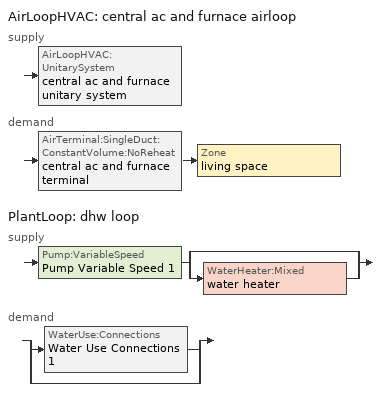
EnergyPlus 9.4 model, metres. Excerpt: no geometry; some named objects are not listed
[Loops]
AirLoopHVAC 'central ac and furnace airloop'
 supply: AirLoopHVAC:UnitarySystem 'central ac and furnace unitary system'
 demand: AirTerminal:SingleDuct:ConstantVolume:NoReheat 'central ac and furnace terminal' > Zone 'living space'
PlantLoop 'dhw loop'
 supply: Pump:VariableSpeed 'Pump Variable Speed 1' > split
  | bypass
  | WaterHeater:Mixed 'water heater'
 demand: split
  | WaterUse:Connections 'Water Use Connections 1'
  | bypass
[ZoneControl:Thermostat]
living space Thermostat: Zone or ZoneList=living space; Control Type Schedule=living space Thermostat Schedule; Control 1=living space temperature setpoint; Temperature Difference Between Cutout And Setpoint {deltaC}=0
[ThermostatSetpoint:DualSetpoint]
living space temperature setpoint: Heating Setpoint Temperature Schedule=heating setpoint; Cooling Setpoint Temperature Schedule=cooling setpoint
[AirTerminal:SingleDuct:ConstantVolume:NoReheat]
central ac and furnace terminal: Availability Schedule=Always On Discrete; Maximum Air Flow Rate {m3/s}=0.706505
[ZoneHVAC:IdealLoadsAirSystem]
ideal residual: Maximum Heating Supply Air Temperature {C}=50; Minimum Cooling Supply Air Temperature {C}=10; Maximum Heating Supply Air Humidity Ratio {kgWater/kgDryAir}=0.015; Minimum Cooling Supply Air Humidity Ratio {kgWater/kgDryAir}=0.01; Heating Limit=NoLimit; Cooling Limit=NoLimit; Dehumidification Control Type=None; Humidification Control Type=None
[Zone equipment]
living space: central ac and furnace terminal, ideal residual
[AirLoopHVAC]
central ac and furnace airloop: Design Supply Air Flow Rate {m3/s}=0.706505; Design Return Air Flow Fraction of Supply Air Flow=1
[Sizing:System]
central ac and furnace airloop: Type of Load to Size On=Sensible; Design Outdoor Air Flow Rate {m3/s}=Autosize; Central Heating Maximum System Air Flow Ratio=0.3; Preheat Design Temperature {C}=7; Preheat Design Humidity Ratio {kgWater/kgDryAir}=0.008; Precool Design Temperature {C}=12.8; Precool Design Humidity Ratio {kgWater/kgDryAir}=0.008; Central Cooling Design Supply Air Temperature {C}=12.8; Central Heating Design Supply Air Temperature {C}=16.7; Type of Zone Sum to Use=NonCoincident; 100% Outdoor Air in Cooling=Yes; 100% Outdoor Air in Heating=Yes; Central Cooling Design Supply Air Humidity Ratio {kgWater/kgDryAir}=0.0085; Central Heating Design Supply Air Humidity Ratio {kgWater/kgDryAir}=0.008; Cooling Supply Air Flow Rate Method=DesignDay; Cooling Supply Air Flow Rate {m3/s}=0; Cooling Supply Air Flow Rate Per Floor Area {m3/s-m2}=0.00996765; Cooling Fraction of Autosized Cooling Supply Air Flow Rate=1; Cooling Supply Air Flow Rate Per Unit Cooling Capacity {m3/s-W}=3.94755e-05; Heating Supply Air Flow Rate Method=DesignDay; Heating Supply Air Flow Rate {m3/s}=0; Heating Supply Air Flow Rate Per Floor Area {m3/s-m2}=0.00996765; Heating Fraction of Autosized Heating Supply Air Flow Rate=1; Heating Fraction of Autosized Cooling Supply Air Flow Rate=1; Heating Supply Air Flow Rate Per Unit Heating Capacity {m3/s-W}=3.15882e-05; System Outdoor Air Method=ZoneSum; Zone Maximum Outdoor Air Fraction=1; Cooling Design Capacity Method=CoolingDesignCapacity; Cooling Design Capacity {W}=Autosize; Cooling Design Capacity Per Floor Area {W/m2}=234.7; Fraction of Autosized Cooling Design Capacity=1; Heating Design Capacity Method=HeatingDesignCapacity; Heating Design Capacity {W}=Autosize; Heating Design Capacity Per Floor Area {W/m2}=157; Fraction of Autosized Heating Design Capacity=1; Central Cooling Capacity Control Method=OnOff
[AvailabilityManager:Scheduled]
central ac and furnace airloop Availability Manager: Schedule=Always On Discrete
[AirLoopHVAC:UnitarySystem]
central ac and furnace unitary system: Control Type=Load; Controlling Zone or Thermostat Location=living space; Dehumidification Control Type=None; Availability Schedule=Always On Discrete; Supply Fan=central ac and furnace supply fan; Fan Placement=BlowThrough; Supply Air Fan Operating Mode Schedule=Always Off Discrete; Heating Coil=central ac and furnace htg coil; DX Heating Coil Sizing Ratio=1; Cooling Coil=central ac and furnace clg coil; Use DOAS DX Cooling Coil=No; Minimum Supply Air Temperature {C}=2; Latent Load Control=SensibleOnlyLoadControl; Cooling Supply Air Flow Rate Method=SupplyAirFlowRate; Cooling Supply Air Flow Rate {m3/s}=0.706505; Heating Supply Air Flow Rate Method=SupplyAirFlowRate; Heating Supply Air Flow Rate {m3/s}=0.500264; No Load Supply Air Flow Rate {m3/s}=0; Maximum Supply Air Temperature {C}=48.8889; Maximum Outdoor Dry-Bulb Temperature for Supplemental Heater Operation {C}=21; Maximum Cycling Rate {cycles/hr}=2.5; Heat Pump Time Constant {s}=60; Fraction of On-Cycle Power Use=0.01; Heat Pump Fan Delay Time {s}=60; Ancillary On-Cycle Electric Power {W}=0; Ancillary Off-Cycle Electric Power {W}=0
[Fan:OnOff]
central ac and furnace supply fan: Availability Schedule=Always On Discrete; Fan Total Efficiency=0.75; Pressure Rise {Pa}=921.713; Maximum Flow Rate {m3/s}=0.706505; Motor Efficiency=1; Motor In Airstream Fraction=1; Fan Power Ratio Function of Speed Ratio Curve=Fan On Off Power Curve; Fan Efficiency Ratio Function of Speed Ratio Curve=Fan On Off Efficiency Curve
[Coil:Heating:Fuel]
central ac and furnace htg coil: Availability Schedule=Always On Discrete; Fuel Type=NaturalGas; Burner Efficiency=0.92; Nominal Capacity {W}=18756.5; Parasitic Electric Load {W}=0; Parasitic Fuel Load {W}=0
[Coil:Cooling:DX:SingleSpeed]
central ac and furnace clg coil: Availability Schedule=Always On Discrete; Gross Rated Total Cooling Capacity {W}=14067.4; Gross Rated Sensible Heat Ratio=0.740612; Gross Rated Cooling COP {W/W}=4.03878; Rated Air Flow Rate {m3/s}=0.744167; Rated Evaporator Fan Power Per Volume Flow Rate {W/(m3/s)}=773.391; Total Cooling Capacity Function of Temperature Curve=Cool-CAP-fT1; Total Cooling Capacity Function of Flow Fraction Curve=Cool-CAP-fFF1; Energy Input Ratio Function of Temperature Curve=Cool-EIR-fT1; Energy Input Ratio Function of Flow Fraction Curve=Cool-EIR-fFF1; Part Load Fraction Correlation Curve=Cool-PLF-fPLR1; Minimum Outdoor Dry-Bulb Temperature for Compressor Operation {C}=-25; Nominal Time for Condensate Removal to Begin {s}=1000; Ratio of Initial Moisture Evaporation Rate and Steady State Latent Capacity=1.5; Maximum Cycling Rate {cycles/hr}=3; Latent Capacity Time Constant {s}=45; Condenser Type=AirCooled; Evaporative Condenser Effectiveness=0; Evaporative Condenser Air Flow Rate {m3/s}=Autosize; Evaporative Condenser Pump Rated Power Consumption {W}=Autosize; Crankcase Heater Capacity {W}=50; Maximum Outdoor Dry-Bulb Temperature for Crankcase Heater Operation {C}=10; Basin Heater Capacity {W/K}=0; Basin Heater Setpoint Temperature {C}=10
[PlantLoop]
dhw loop: Fluid Type=Water; Plant Equipment Operation Scheme=dhw loop Operation Schemes; Maximum Loop Temperature {C}=100; Minimum Loop Temperature {C}=0; Maximum Loop Flow Rate {m3/s}=0.01; Minimum Loop Flow Rate {m3/s}=0; Plant Loop Volume {m3}=0.003; Load Distribution Scheme=Optimal; Plant Loop Demand Calculation Scheme=SingleSetpoint
[Sizing:Plant]
dhw loop: Loop Type=Heating; Design Loop Exit Temperature {C}=52.6667; Loop Design Temperature Difference {deltaC}=5.55556; Sizing Option=NonCoincident; Zone Timesteps in Averaging Window=1; Coincident Sizing Factor Mode=None
[Pump:VariableSpeed]
Pump Variable Speed 1: Design Maximum Flow Rate {m3/s}=0.01; Design Pump Head {Pa}=1; Design Power Consumption {W}=0; Motor Efficiency=1; Fraction of Motor Inefficiencies to Fluid Stream=0; Coefficient 1 of the Part Load Performance Curve=0; Coefficient 2 of the Part Load Performance Curve=1; Coefficient 3 of the Part Load Performance Curve=0; Coefficient 4 of the Part Load Performance Curve=0; Design Minimum Flow Rate {m3/s}=0; Pump Control Type=Intermittent; Skin Loss Radiative Fraction=0.5; Design Power Sizing Method=PowerPerFlowPerPressure; Design Electric Power per Unit Flow Rate {W/(m3/s)}=348701.1; Design Shaft Power per Unit Flow Rate per Unit Head {W/((m3/s)-Pa)}=1.28205; Design Minimum Flow Rate Fraction=0
[WaterHeater:Mixed]
water heater: Tank Volume {m3}=0.136275; Setpoint Temperature Schedule=WH Setpoint Temp; Deadband Temperature Difference {deltaC}=2; Maximum Temperature Limit {C}=99; Heater Control Type=Cycle; Heater Maximum Capacity {W}=5500.06; Heater Minimum Capacity {W}=0; Heater Ignition Minimum Flow Rate {m3/s}=0; Heater Ignition Delay {s}=0; Heater Fuel Type=Electricity; Heater Thermal Efficiency=1; Off Cycle Parasitic Fuel Consumption Rate {W}=0; Off Cycle Parasitic Fuel Type=Electricity; Off Cycle Parasitic Heat Fraction to Tank=0; On Cycle Parasitic Fuel Consumption Rate {W}=0; On Cycle Parasitic Fuel Type=Electricity; On Cycle Parasitic Heat Fraction to Tank=0; Ambient Temperature Indicator=Zone; Ambient Temperature Zone=living space; Off Cycle Loss Coefficient to Ambient Temperature {W/K}=0.704228; Off Cycle Loss Fraction to Zone=1; On Cycle Loss Coefficient to Ambient Temperature {W/K}=0.704228; On Cycle Loss Fraction to Zone=1; Use Side Effectiveness=1; Source Side Effectiveness=1; Use Side Design Flow Rate {m3/s}=Autosize; Source Side Design Flow Rate {m3/s}=Autosize; Indirect Water Heating Recovery Time {hr}=1.5; Source Side Flow Control Mode=IndirectHeatPrimarySetpoint
[SetpointManager:Scheduled]
Setpoint Manager Scheduled 1: Control Variable=Temperature; Schedule=dhw temp
[WaterUse:Connections]
Water Use Connections 1: Water Use Equipment Name 1=dhw fixtures; Water Use Equipment Name 2=dhw distribution waste; Water Use Equipment Name 3=clothes washer; Water Use Equipment Name 4=dishwasher
[WaterUse:Equipment]
Name | Peak Flow Rate {m3/s} | Flow Rate Fraction Schedule | Target Temperature Schedule
dhw fixtures | 0.000368894 | dhw fixtures schedule | Schedule Constant 1
dhw distribution waste | 8.46498e-05 | dhw fixtures schedule | Schedule Constant 1
clothes washer | 0.000258778 | clothes washer schedule | WH Setpoint Temp
dishwasher | 0.000110436 | dishwasher schedule | WH Setpoint Temp
[PlantEquipmentOperationSchemes]
dhw loop Operation Schemes: Control Scheme Object Type 1=PlantEquipmentOperation:HeatingLoad; Control Scheme Name 1=dhw loop Heating Operation Scheme; Control Scheme Schedule Name 1=Always On Discrete
[PlantEquipmentOperation:HeatingLoad]
dhw loop Heating Operation Scheme: Load Range Lower Limit 1 {W}=0; Load Range Upper Limit 1 {W}=1000000000; Range Equipment List Name 1=dhw loop Heating Equipment List
[PlantEquipmentList]
dhw loop Heating Equipment List: WaterHeater:Mixed, water heater
[EnergyManagementSystem:GlobalVariable]
central_ac_and_furnace_airloop_0_DZ_T
central_ac_and_furnace_airloop_0_DZ_W
central_ac_and_furnace_airloop_0_RetCondToDZ
central_ac_and_furnace_airloop_0_RetCondToRP
central_ac_and_furnace_airloop_0_RetLatLkToRP
central_ac_and_furnace_airloop_0_RetSensLkToRP
central_ac_and_furnace_airloop_0_SupCondToDZ
central_ac_and_furnace_airloop_0_SupCondToLv
central_ac_and_furnace_airloop_0_SupLatLkToDZ
central_ac_and_furnace_airloop_0_SupLatLkToLv
central_ac_and_furnace_airloop_0_SupSensLkToDZ
central_ac_and_furnace_airloop_0_SupSensLkToLv
central_ac_and_furnace_airloop_0_ZoneMixDZToLv
central_ac_and_furnace_airloop_0_ZoneMixLvToDZ
central_ac_and_furnace_airloop_AH_MFR
central_ac_and_furnace_airloop_AH_Tout
central_ac_and_furnace_airloop_AH_VFR
central_ac_and_furnace_airloop_AH_Wout
central_ac_and_furnace_airloop_Fan_RTF
central_ac_and_furnace_airloop_RA_T
central_ac_and_furnace_airloop_Ra_W
[EnergyManagementSystem:InternalVariable]
central_ac_and_furnace_airloop_max_sup_fan_mfr: Internal Data Index Key=central ac and furnace supply fan; Internal Data Type=Fan Maximum Mass Flow Rate
[EnergyManagementSystem:Sensor]
Name | Output:Variable or Output:Meter Index Key | Output:Variable or Output:Meter
airflow_gain | living space | Zone Infiltration Sensible Heat Gain Energy
airflow_loss | living space | Zone Infiltration Sensible Heat Loss Energy
airflow_tin_s; central_ac_and_furnace_unitary_system_install_quality_tin_s | living space | Zone Mean Air Temperature
airflow_tt_s; central_ac_and_furnace_unitary_system_install_quality_tt_s | living space | Zone Outdoor Air Drybulb Temperature
airflow_win_s | living space | Zone Air Humidity Ratio
central_ac_and_furnace_airloop_AH_MFR_s | Node 5 | System Node Mass Flow Rate
central_ac_and_furnace_airloop_AH_Tout_s | Node 5 | System Node Temperature
central_ac_and_furnace_airloop_AH_VFR_s | Node 5 | System Node Current Density Volume Flow Rate
central_ac_and_furnace_airloop_AH_Wout_s | Node 5 | System Node Humidity Ratio
central_ac_and_furnace_airloop_Fan_RTF_s | central ac and furnace supply fan | Fan Runtime Fraction
central_ac_and_furnace_airloop_RA_T_s | Node 8 | System Node Temperature
central_ac_and_furnace_airloop_Ra_W_s | Node 8 | System Node Humidity Ratio
central_ac_and_furnace_clg_coil_s | central ac and furnace clg coil | Cooling Coil Electricity Energy
central_ac_and_furnace_htg_coil_s | central ac and furnace htg coil | Heating Coil NaturalGas Energy
central_ac_and_furnace_supply_fan_s; central_ac_and_furnace_supply_fan_s_1 | central ac and furnace supply fan | Fan Electricity Energy
clg_load_liv |  | Cooling:EnergyTransfer:Zone:LIVING SPACE
clg_load_tot |  | Cooling:EnergyTransfer
clg_sp_s | cooling setpoint | Schedule Value
cool_season | cooling season schedule | Schedule Value
dhw_loss | water heater | Water Heater Heat Loss Energy
dhw_rtf | water heater | Water Heater Runtime Fraction
ducts_conv | central_ac_and_furnace_airloop_0_RetCondToRP equip | Other Equipment Convective Heating Energy
ducts_conv_1 | central_ac_and_furnace_airloop_0_RetLatLkToRP equip | Other Equipment Convective Heating Energy
ducts_conv_2 | central_ac_and_furnace_airloop_0_RetSensLkToRP equip | Other Equipment Convective Heating Energy
ducts_conv_3 | central_ac_and_furnace_airloop_0_SupCondToLv equip | Other Equipment Convective Heating Energy
ducts_conv_4 | central_ac_and_furnace_airloop_0_SupLatLkToLv equip | Other Equipment Convective Heating Energy
ducts_conv_5 | central_ac_and_furnace_airloop_0_SupSensLkToLv equip | Other Equipment Convective Heating Energy
ducts_rad | central_ac_and_furnace_airloop_0_RetCondToRP equip | Other Equipment Radiant Heating Energy
ducts_rad_1 | central_ac_and_furnace_airloop_0_RetLatLkToRP equip | Other Equipment Radiant Heating Energy
ducts_rad_2 | central_ac_and_furnace_airloop_0_RetSensLkToRP equip | Other Equipment Radiant Heating Energy
ducts_rad_3 | central_ac_and_furnace_airloop_0_SupCondToLv equip | Other Equipment Radiant Heating Energy
ducts_rad_4 | central_ac_and_furnace_airloop_0_SupLatLkToLv equip | Other Equipment Radiant Heating Energy
ducts_rad_5 | central_ac_and_furnace_airloop_0_SupSensLkToLv equip | Other Equipment Radiant Heating Energy
duct_mix_gain | living space | Zone Mixing Sensible Heat Gain Energy
duct_mix_loss | living space | Zone Mixing Sensible Heat Loss Energy
htg_load_liv |  | Heating:EnergyTransfer:Zone:LIVING SPACE
htg_load_tot |  | Heating:EnergyTransfer
htg_sp_s | heating setpoint | Schedule Value
ig_ee_conv | clothes dryer | Electric Equipment Convective Heating Energy
ig_ee_conv_1 | clothes washer | Electric Equipment Convective Heating Energy
ig_ee_conv_2 | cooking range | Electric Equipment Convective Heating Energy
ig_ee_conv_3 | dishwasher | Electric Equipment Convective Heating Energy
ig_ee_conv_4 | fridge | Electric Equipment Convective Heating Energy
ig_ee_conv_5 | misc plug loads | Electric Equipment Convective Heating Energy
ig_ee_conv_6 | misc tv | Electric Equipment Convective Heating Energy
ig_ee_conv_7 | whole house fan | Electric Equipment Convective Heating Energy
ig_ee_rad | clothes dryer | Electric Equipment Radiant Heating Energy
ig_ee_rad_1 | clothes washer | Electric Equipment Radiant Heating Energy
ig_ee_rad_2 | cooking range | Electric Equipment Radiant Heating Energy
ig_ee_rad_3 | dishwasher | Electric Equipment Radiant Heating Energy
ig_ee_rad_4 | fridge | Electric Equipment Radiant Heating Energy
ig_ee_rad_5 | misc plug loads | Electric Equipment Radiant Heating Energy
ig_ee_rad_6 | misc tv | Electric Equipment Radiant Heating Energy
ig_ee_rad_7 | whole house fan | Electric Equipment Radiant Heating Energy
ig_lgt_conv | interior lighting | Lights Convective Heating Energy
ig_lgt_rad | interior lighting | Lights Radiant Heating Energy
ig_lgt_vis | interior lighting | Lights Visible Radiation Heating Energy
ig_oe_conv | water heater EC adjustment | Other Equipment Convective Heating Energy
ig_oe_conv_1 | water latent | Other Equipment Convective Heating Energy
ig_oe_conv_2 | water sensible | Other Equipment Convective Heating Energy
ig_oe_rad | water heater EC adjustment | Other Equipment Radiant Heating Energy
ig_oe_rad_1 | water latent | Other Equipment Radiant Heating Energy
ig_oe_rad_2 | water sensible | Other Equipment Radiant Heating Energy
ig_ppl_conv | occupants | People Convective Heating Energy
ig_ppl_rad | occupants | People Radiant Heating Energy
im_conv | furniture mass living space basement | Surface Inside Face Convection Heat Gain Energy
im_conv_1 | furniture mass living space living | Surface Inside Face Convection Heat Gain Energy
im_conv_2 | living space Basement Partition | Surface Inside Face Convection Heat Gain Energy
im_conv_3 | living space Living Partition | Surface Inside Face Convection Heat Gain Energy
im_ig | furniture mass living space basement | Surface Inside Face Internal Gains Radiation Heat Gain Energy
im_ig_1 | furniture mass living space living | Surface Inside Face Internal Gains Radiation Heat Gain Energy
im_ig_2 | living space Basement Partition | Surface Inside Face Internal Gains Radiation Heat Gain Energy
im_ig_3 | living space Living Partition | Surface Inside Face Internal Gains Radiation Heat Gain Energy
im_lgt | furniture mass living space basement | Surface Inside Face Lights Radiation Heat Gain Energy
im_lgt_1 | furniture mass living space living | Surface Inside Face Lights Radiation Heat Gain Energy
im_lgt_2 | living space Basement Partition | Surface Inside Face Lights Radiation Heat Gain Energy
im_lgt_3 | living space Living Partition | Surface Inside Face Lights Radiation Heat Gain Energy
im_sol | furniture mass living space basement | Surface Inside Face Solar Radiation Heat Gain Energy
im_sol_1 | furniture mass living space living | Surface Inside Face Solar Radiation Heat Gain Energy
im_sol_2 | living space Basement Partition | Surface Inside Face Solar Radiation Heat Gain Energy
im_sol_3 | living space Living Partition | Surface Inside Face Solar Radiation Heat Gain Energy
im_surf | furniture mass living space basement | Surface Inside Face Net Surface Thermal Radiation Heat Gain Energy
im_surf_1 | furniture mass living space living | Surface Inside Face Net Surface Thermal Radiation Heat Gain Energy
im_surf_2 | living space Basement Partition | Surface Inside Face Net Surface Thermal Radiation Heat Gain Energy
im_surf_3 | living space Living Partition | Surface Inside Face Net Surface Thermal Radiation Heat Gain Energy
mv_conv | mech vent house fan | Electric Equipment Convective Heating Energy
mv_conv_1 | mech vent house fan cfis | Electric Equipment Convective Heating Energy
mv_conv_2 | mech vent house fan latent load equip | Other Equipment Convective Heating Energy
mv_conv_3 | mech vent house fan sensible load equip | Other Equipment Convective Heating Energy
mv_rad | mech vent house fan | Electric Equipment Radiant Heating Energy
mv_rad_1 | mech vent house fan cfis | Electric Equipment Radiant Heating Energy
mv_rad_2 | mech vent house fan latent load equip | Other Equipment Radiant Heating Energy
mv_rad_3 | mech vent house fan sensible load equip | Other Equipment Radiant Heating Energy
natural_vent_avail_s | natural vent avail schedule | Schedule Value
out_pb_s |  | Site Outdoor Air Barometric Pressure
out_wt_s |  | Site Outdoor Air Humidity Ratio
site_vw_s |  | Site Wind Speed
ss_back_out | WindowEast | Surface Window Shortwave from Zone Back Out Window Heat Transfer Rate
ss_back_out_1 | WindowNorth | Surface Window Shortwave from Zone Back Out Window Heat Transfer Rate
ss_back_out_2 | WindowSouth | Surface Window Shortwave from Zone Back Out Window Heat Transfer Rate
ss_back_out_3 | WindowWest | Surface Window Shortwave from Zone Back Out Window Heat Transfer Rate
ss_conv | DoorNorth | Surface Inside Face Convection Heat Gain Energy
ss_conv_1 | DoorSouth | Surface Inside Face Convection Heat Gain Energy
ss_conv_2 | WindowEast | Surface Inside Face Convection Heat Gain Energy
ss_conv_3 | WindowNorth | Surface Inside Face Convection Heat Gain Energy
ss_conv_4 | WindowSouth | Surface Inside Face Convection Heat Gain Energy
ss_conv_5 | WindowWest | Surface Inside Face Convection Heat Gain Energy
ss_ig | DoorNorth | Surface Inside Face Internal Gains Radiation Heat Gain Energy
ss_ig_1 | DoorSouth | Surface Inside Face Internal Gains Radiation Heat Gain Energy
ss_ig_2 | WindowEast | Surface Inside Face Internal Gains Radiation Heat Gain Energy
ss_ig_3 | WindowNorth | Surface Inside Face Internal Gains Radiation Heat Gain Energy
ss_ig_4 | WindowSouth | Surface Inside Face Internal Gains Radiation Heat Gain Energy
ss_ig_5 | WindowWest | Surface Inside Face Internal Gains Radiation Heat Gain Energy
ss_lgt | DoorNorth | Surface Inside Face Lights Radiation Heat Gain Energy
ss_lgt_1 | DoorSouth | Surface Inside Face Lights Radiation Heat Gain Energy
ss_sol | DoorNorth | Surface Inside Face Solar Radiation Heat Gain Energy
ss_sol_1 | DoorSouth | Surface Inside Face Solar Radiation Heat Gain Energy
ss_sol_abs | WindowEast | Surface Window Total Glazing Layers Absorbed Solar Radiation Energy
ss_sol_abs_1 | WindowNorth | Surface Window Total Glazing Layers Absorbed Solar Radiation Energy
ss_sol_abs_2 | WindowSouth | Surface Window Total Glazing Layers Absorbed Solar Radiation Energy
ss_sol_abs_3 | WindowWest | Surface Window Total Glazing Layers Absorbed Solar Radiation Energy
ss_surf | DoorNorth | Surface Inside Face Net Surface Thermal Radiation Heat Gain Energy
ss_surf_1 | DoorSouth | Surface Inside Face Net Surface Thermal Radiation Heat Gain Energy
ss_surf_2 | WindowEast | Surface Inside Face Net Surface Thermal Radiation Heat Gain Energy
ss_surf_3 | WindowNorth | Surface Inside Face Net Surface Thermal Radiation Heat Gain Energy
ss_surf_4 | WindowSouth | Surface Inside Face Net Surface Thermal Radiation Heat Gain Energy
ss_surf_5 | WindowWest | Surface Inside Face Net Surface Thermal Radiation Heat Gain Energy
ss_sw_abs | WindowEast | Surface Window Total Glazing Layers Absorbed Shortwave Radiation Rate
ss_sw_abs_1 | WindowNorth | Surface Window Total Glazing Layers Absorbed Shortwave Radiation Rate
ss_sw_abs_2 | WindowSouth | Surface Window Total Glazing Layers Absorbed Shortwave Radiation Rate
ss_sw_abs_3 | WindowWest | Surface Window Total Glazing Layers Absorbed Shortwave Radiation Rate
ss_trans_in | WindowEast | Surface Window Transmitted Solar Radiation Energy
ss_trans_in_1 | WindowNorth | Surface Window Transmitted Solar Radiation Energy
ss_trans_in_2 | WindowSouth | Surface Window Transmitted Solar Radiation Energy
ss_trans_in_3 | WindowWest | Surface Window Transmitted Solar Radiation Energy
ss_trans_out | WindowEast | Surface Inside Face Initial Transmitted Diffuse Transmitted Out Window Solar Radiation Rate
ss_trans_out_1 | WindowNorth | Surface Inside Face Initial Transmitted Diffuse Transmitted Out Window Solar Radiation Rate
ss_trans_out_2 | WindowSouth | Surface Inside Face Initial Transmitted Diffuse Transmitted Out Window Solar Radiation Rate
ss_trans_out_3 | WindowWest | Surface Inside Face Initial Transmitted Diffuse Transmitted Out Window Solar Radiation Rate
s_conv | FloorBelowAttic | Surface Inside Face Convection Heat Gain Energy
s_conv_1 | FoundationWall | Surface Inside Face Convection Heat Gain Energy
s_conv_10 | Wall:180 | Surface Inside Face Convection Heat Gain Energy
s_conv_11 | Wall:270 | Surface Inside Face Convection Heat Gain Energy
s_conv_12 | Wall:90 | Surface Inside Face Convection Heat Gain Energy
s_conv_2 | inferred conditioned ceiling | Surface Inside Face Convection Heat Gain Energy
s_conv_3 | inferred conditioned floor | Surface Inside Face Convection Heat Gain Energy
s_conv_4 | RimJoistFoundation:0 | Surface Inside Face Convection Heat Gain Energy
s_conv_5 | RimJoistFoundation:180 | Surface Inside Face Convection Heat Gain Energy
s_conv_6 | RimJoistFoundation:270 | Surface Inside Face Convection Heat Gain Energy
s_conv_7 | RimJoistFoundation:90 | Surface Inside Face Convection Heat Gain Energy
s_conv_8 | Slab | Surface Inside Face Convection Heat Gain Energy
s_conv_9 | Wall:0 | Surface Inside Face Convection Heat Gain Energy
s_ig | FloorBelowAttic | Surface Inside Face Internal Gains Radiation Heat Gain Energy
s_ig_1 | FoundationWall | Surface Inside Face Internal Gains Radiation Heat Gain Energy
s_ig_10 | Wall:180 | Surface Inside Face Internal Gains Radiation Heat Gain Energy
s_ig_11 | Wall:270 | Surface Inside Face Internal Gains Radiation Heat Gain Energy
s_ig_12 | Wall:90 | Surface Inside Face Internal Gains Radiation Heat Gain Energy
s_ig_2 | inferred conditioned ceiling | Surface Inside Face Internal Gains Radiation Heat Gain Energy
s_ig_3 | inferred conditioned floor | Surface Inside Face Internal Gains Radiation Heat Gain Energy
s_ig_4 | RimJoistFoundation:0 | Surface Inside Face Internal Gains Radiation Heat Gain Energy
s_ig_5 | RimJoistFoundation:180 | Surface Inside Face Internal Gains Radiation Heat Gain Energy
s_ig_6 | RimJoistFoundation:270 | Surface Inside Face Internal Gains Radiation Heat Gain Energy
s_ig_7 | RimJoistFoundation:90 | Surface Inside Face Internal Gains Radiation Heat Gain Energy
s_ig_8 | Slab | Surface Inside Face Internal Gains Radiation Heat Gain Energy
s_ig_9 | Wall:0 | Surface Inside Face Internal Gains Radiation Heat Gain Energy
s_lgt | FloorBelowAttic | Surface Inside Face Lights Radiation Heat Gain Energy
s_lgt_1 | FoundationWall | Surface Inside Face Lights Radiation Heat Gain Energy
s_lgt_10 | Wall:180 | Surface Inside Face Lights Radiation Heat Gain Energy
s_lgt_11 | Wall:270 | Surface Inside Face Lights Radiation Heat Gain Energy
s_lgt_12 | Wall:90 | Surface Inside Face Lights Radiation Heat Gain Energy
s_lgt_2 | inferred conditioned ceiling | Surface Inside Face Lights Radiation Heat Gain Energy
s_lgt_3 | inferred conditioned floor | Surface Inside Face Lights Radiation Heat Gain Energy
s_lgt_4 | RimJoistFoundation:0 | Surface Inside Face Lights Radiation Heat Gain Energy
s_lgt_5 | RimJoistFoundation:180 | Surface Inside Face Lights Radiation Heat Gain Energy
s_lgt_6 | RimJoistFoundation:270 | Surface Inside Face Lights Radiation Heat Gain Energy
s_lgt_7 | RimJoistFoundation:90 | Surface Inside Face Lights Radiation Heat Gain Energy
s_lgt_8 | Slab | Surface Inside Face Lights Radiation Heat Gain Energy
s_lgt_9 | Wall:0 | Surface Inside Face Lights Radiation Heat Gain Energy
s_sol | FloorBelowAttic | Surface Inside Face Solar Radiation Heat Gain Energy
s_sol_1 | FoundationWall | Surface Inside Face Solar Radiation Heat Gain Energy
s_sol_10 | Wall:180 | Surface Inside Face Solar Radiation Heat Gain Energy
s_sol_11 | Wall:270 | Surface Inside Face Solar Radiation Heat Gain Energy
s_sol_12 | Wall:90 | Surface Inside Face Solar Radiation Heat Gain Energy
s_sol_2 | inferred conditioned ceiling | Surface Inside Face Solar Radiation Heat Gain Energy
s_sol_3 | inferred conditioned floor | Surface Inside Face Solar Radiation Heat Gain Energy
s_sol_4 | RimJoistFoundation:0 | Surface Inside Face Solar Radiation Heat Gain Energy
s_sol_5 | RimJoistFoundation:180 | Surface Inside Face Solar Radiation Heat Gain Energy
s_sol_6 | RimJoistFoundation:270 | Surface Inside Face Solar Radiation Heat Gain Energy
s_sol_7 | RimJoistFoundation:90 | Surface Inside Face Solar Radiation Heat Gain Energy
s_sol_8 | Slab | Surface Inside Face Solar Radiation Heat Gain Energy
s_sol_9 | Wall:0 | Surface Inside Face Solar Radiation Heat Gain Energy
s_surf | FloorBelowAttic | Surface Inside Face Net Surface Thermal Radiation Heat Gain Energy
s_surf_1 | FoundationWall | Surface Inside Face Net Surface Thermal Radiation Heat Gain Energy
s_surf_10 | Wall:180 | Surface Inside Face Net Surface Thermal Radiation Heat Gain Energy
s_surf_11 | Wall:270 | Surface Inside Face Net Surface Thermal Radiation Heat Gain Energy
s_surf_12 | Wall:90 | Surface Inside Face Net Surface Thermal Radiation Heat Gain Energy
s_surf_2 | inferred conditioned ceiling | Surface Inside Face Net Surface Thermal Radiation Heat Gain Energy
s_surf_3 | inferred conditioned floor | Surface Inside Face Net Surface Thermal Radiation Heat Gain Energy
s_surf_4 | RimJoistFoundation:0 | Surface Inside Face Net Surface Thermal Radiation Heat Gain Energy
s_surf_5 | RimJoistFoundation:180 | Surface Inside Face Net Surface Thermal Radiation Heat Gain Energy
s_surf_6 | RimJoistFoundation:270 | Surface Inside Face Net Surface Thermal Radiation Heat Gain Energy
s_surf_7 | RimJoistFoundation:90 | Surface Inside Face Net Surface Thermal Radiation Heat Gain Energy
s_surf_8 | Slab | Surface Inside Face Net Surface Thermal Radiation Heat Gain Energy
s_surf_9 | Wall:0 | Surface Inside Face Net Surface Thermal Radiation Heat Gain Energy
water_heater_EC_adjustment_energy_consumption | water heater EC adjustment | Other Equipment Electricity Energy
water_heater_energy | water heater | Water Heater Electricity Rate
water_heater_off_cycle_parasitic | water heater | Water Heater Off Cycle Parasitic Electricity Rate
water_heater_on_cycle_parasitic | water heater | Water Heater On Cycle Parasitic Electricity Rate
[EnergyManagementSystem:Actuator]
Name | Actuated Component Unique | Actuated Component Type | Actuated Component Control Type
central_ac_and_furnace_airloop_0_RetCondToDZ_equip_act | central_ac_and_furnace_airloop_0_RetCondToDZ equip | OtherEquipment | Power Level
central_ac_and_furnace_airloop_0_RetCondToRP_equip_act | central_ac_and_furnace_airloop_0_RetCondToRP equip | OtherEquipment | Power Level
central_ac_and_furnace_airloop_0_RetLatLkToRP_equip_act | central_ac_and_furnace_airloop_0_RetLatLkToRP equip | OtherEquipment | Power Level
central_ac_and_furnace_airloop_0_RetSensLkToRP_equip_act | central_ac_and_furnace_airloop_0_RetSensLkToRP equip | OtherEquipment | Power Level
central_ac_and_furnace_airloop_0_SupCondToDZ_equip_act | central_ac_and_furnace_airloop_0_SupCondToDZ equip | OtherEquipment | Power Level
central_ac_and_furnace_airloop_0_SupCondToLv_equip_act | central_ac_and_furnace_airloop_0_SupCondToLv equip | OtherEquipment | Power Level
central_ac_and_furnace_airloop_0_SupLatLkToDZ_equip_act | central_ac_and_furnace_airloop_0_SupLatLkToDZ equip | OtherEquipment | Power Level
central_ac_and_furnace_airloop_0_SupLatLkToLv_equip_act | central_ac_and_furnace_airloop_0_SupLatLkToLv equip | OtherEquipment | Power Level
central_ac_and_furnace_airloop_0_SupSensLkToDZ_equip_act | central_ac_and_furnace_airloop_0_SupSensLkToDZ equip | OtherEquipment | Power Level
central_ac_and_furnace_airloop_0_SupSensLkToLv_equip_act | central_ac_and_furnace_airloop_0_SupSensLkToLv equip | OtherEquipment | Power Level
central_ac_and_furnace_airloop_0_ZoneMixDZToLv_mix_act | central_ac_and_furnace_airloop_0_ZoneMixDZToLv mix | ZoneMixing | Air Exchange Flow Rate
central_ac_and_furnace_airloop_0_ZoneMixLvToDZ_mix_act | central_ac_and_furnace_airloop_0_ZoneMixLvToDZ mix | ZoneMixing | Air Exchange Flow Rate
central_ac_and_furnace_unitary_system_install_quality_cap_clg_act | Cool-CAP-fFF1 | Curve | Curve Result
central_ac_and_furnace_unitary_system_install_quality_eir_clg_act | Cool-EIR-fFF1 | Curve | Curve Result
infil_flow_act | infil flow | Zone Infiltration | Air Exchange Flow Rate
mech_vent_house_fan_cfis_act | mech vent house fan cfis | ElectricEquipment | Electricity Rate
mech_vent_house_fan_latent_load_equip_act | mech vent house fan latent load equip | OtherEquipment | Power Level
mech_vent_house_fan_sensible_load_equip_act | mech vent house fan sensible load equip | OtherEquipment | Power Level
natural_vent_flow_act | natural vent flow | Zone Infiltration | Air Exchange Flow Rate
water_heater_ec_adj_act | water heater EC adjustment | OtherEquipment | Power Level
whole_house_fan_act | whole house fan | ElectricEquipment | Electricity Rate
whole_house_fan_flow_act | whole house fan flow | Zone Infiltration | Air Exchange Flow Rate
whole_house_fan_mix_act | whole house fan mix | ZoneMixing | Air Exchange Flow Rate
[EnergyManagementSystem:Program]
central_ac_and_furnace_airloop_0_duct_program: Set central_ac_and_furnace_airloop_AH_MFR = central_ac_and_furnace_airloop_AH_MFR_s; Set central_ac_and_furnace_airloop_Fan_RTF = central_ac_and_furnace_airloop_Fan_RTF_s; Set central_ac_and_furnace_airloop_AH_VFR = central_ac_and_furnace_airloop_AH_VFR_s; Set central_ac_and_furnace_airloop_AH_Tout = central_ac_and_furnace_airloop_AH_Tout_s; Set central_ac_and_furnace_airloop_AH_Wout = central_ac_and_furnace_airloop_AH_Wout_s; Set central_ac_and_furnace_airloop_RA_T = central_ac_and_furnace_airloop_RA_T_s; Set central_ac_and_furnace_airloop_Ra_W = central_ac_and_furnace_airloop_Ra_W_s; Set central_ac_and_furnace_airloop_0_DZ_T = central_ac_and_furnace_airloop_0_DZ_T_s; Set central_ac_and_furnace_airloop_0_DZ_W = central_ac_and_furnace_airloop_0_DZ_W_s; Run central_ac_and_furnace_airloop_0_duct_subroutine; Set central_ac_and_furnace_airloop_0_SupSensLkToLv_equip_act = central_ac_and_furnace_airloop_0_SupSensLkToLv; Set central_ac_and_furnace_airloop_0_SupLatLkToLv_equip_act = central_ac_and_furnace_airloop_0_SupLatLkToLv; Set central_ac_and_furnace_airloop_0_SupCondToLv_equip_act = central_ac_and_furnace_airloop_0_SupCondToLv; Set central_ac_and_furnace_airloop_0_RetSensLkToRP_equip_act = central_ac_and_furnace_airloop_0_RetSensLkToRP; Set central_ac_and_furnace_airloop_0_RetLatLkToRP_equip_act = central_ac_and_furnace_airloop_0_RetLatLkToRP; Set central_ac_and_furnace_airloop_0_RetCondToRP_equip_act = central_ac_and_furnace_airloop_0_RetCondToRP; Set central_ac_and_furnace_airloop_0_RetCondToDZ_equip_act = central_ac_and_furnace_airloop_0_RetCondToDZ; Set central_ac_and_furnace_airloop_0_SupCondToDZ_equip_act = central_ac_and_furnace_airloop_0_SupCondToDZ; Set central_ac_and_furnace_airloop_0_SupSensLkToDZ_equip_act = central_ac_and_furnace_airloop_0_SupSensLkToDZ; Set central_ac_and_furnace_airloop_0_SupLatLkToDZ_equip_act = central_ac_and_furnace_airloop_0_SupLatLkToDZ; Set central_ac_and_furnace_airloop_0_ZoneMixDZToLv_mix_act = central_ac_and_furnace_airloop_0_ZoneMixDZToLv; Set central_ac_and_furnace_airloop_0_ZoneMixLvToDZ_mix_act = central_ac_and_furnace_airloop_0_ZoneMixLvToDZ
central_ac_and_furnace_supply_fan_disaggregate_program: Set central_ac_and_furnace_supply_fan_clg = 0; If central_ac_and_furnace_clg_coil_s > 0; Set central_ac_and_furnace_supply_fan_clg = central_ac_and_furnace_supply_fan_s; EndIf
central_ac_and_furnace_supply_fan_disaggregate_program_1: Set central_ac_and_furnace_supply_fan_primary_htg = 0; If central_ac_and_furnace_htg_coil_s > 0; Set central_ac_and_furnace_supply_fan_primary_htg = central_ac_and_furnace_supply_fan_s_1; EndIf
central_ac_and_furnace_unitary_system_install_quality_program: Set F_CH = -0.25; Set a1_AF_Qgr_c = 0.718664047; Set a2_AF_Qgr_c = 0.41797409; Set a3_AF_Qgr_c = -0.136638137; Set a1_AF_EIR_c = 1.143487507; Set a2_AF_EIR_c = -0.13943972; Set a3_AF_EIR_c = -0.004047787; Set a1_CH_Qgr_c = -0.946; Set a2_CH_Qgr_c = 0.0493; Set a3_CH_Qgr_c = -0.00118; Set a4_CH_Qgr_c = -1.15; Set a1_CH_P_c = -0.313; Set a2_CH_P_c = 0.0115; Set a3_CH_P_c = 0.00266; Set a4_CH_P_c = -0.116; Set FF_CH_c = 1.182; Set q0_CH = a1_CH_Qgr_c; Set q1_CH = a2_CH_Qgr_c*central_ac_and_furnace_unitary_system_install_quality_tin_s; Set q2_CH = a3_CH_Qgr_c*central_ac_and_furnace_unitary_system_install_quality_tt_s; Set q3_CH = a4_CH_Qgr_c*F_CH; Set Y_CH_Q_c = 1 + ((q0_CH+(q1_CH)+(q2_CH)+(q3_CH))*F_CH); Set q0_AF_CH = a1_AF_Qgr_c; Set q1_AF_CH = a2_AF_Qgr_c*FF_CH_c; Set q2_AF_CH = a3_AF_Qgr_c*FF_CH_c*FF_CH_c; Set p_CH_Q_c = Y_CH_Q_c/(q0_AF_CH+(q1_AF_CH)+(q2_AF_CH)); Set p1_CH = a1_CH_P_c; Set p2_CH = a2_CH_P_c*central_ac_and_furnace_unitary_system_install_quality_tin_s; Set p3_CH = a3_CH_P_c*central_ac_and_furnace_unitary_system_install_quality_tt_s; Set p4_CH = a4_CH_P_c*F_CH; Set Y_CH_COP_c = Y_CH_Q_c/(1 + (p1_CH+(p2_CH)+(p3_CH)+(p4_CH))*F_CH); Set eir0_AF_CH = a1_AF_EIR_c; Set eir1_AF_CH = a2_AF_EIR_c*FF_CH_c; Set eir2_AF_CH = a3_AF_EIR_c*FF_CH_c*FF_CH_c; Set p_CH_COP_c = Y_CH_COP_c*(eir0_AF_CH+(eir1_AF_CH)+(eir2_AF_CH)); Set FF_AF_c = 1.0 + -0.051; Set FF_AF_comb_c = FF_CH_c * FF_AF_c; Set q0_AF_comb = a1_AF_Qgr_c; Set q1_AF_comb = a2_AF_Qgr_c*FF_AF_comb_c; Set q2_AF_comb = a3_AF_Qgr_c*FF_AF_comb_c*FF_AF_comb_c; Set p_AF_Q_c = q0_AF_comb+(q1_AF_comb)+(q2_AF_comb); Set eir0_AF_comb = a1_AF_EIR_c; Set eir1_AF_comb = a2_AF_EIR_c*FF_AF_comb_c; Set eir2_AF_comb = a3_AF_EIR_c*FF_AF_comb_c*FF_AF_comb_c; Set p_AF_COP_c = 1.0/(eir0_AF_comb+(eir1_AF_comb)+(eir2_AF_comb)); Set central_ac_and_furnace_unitary_system_install_quality_cap_clg_act = (p_CH_Q_c * p_AF_Q_c); Set central_ac_and_furnace_unitary_system_install_quality_eir_clg_act = (1.0 / (p_CH_COP_c * p_AF_COP_c))
component_loads_program: Set hr_walls = 0; Set hr_walls = hr_walls + s_conv_9 + s_ig_9 + s_sol_9 + s_lgt_9 + s_surf_9; Set hr_walls = hr_walls + s_conv_10 + s_ig_10 + s_sol_10 + s_lgt_10 + s_surf_10; Set hr_walls = hr_walls + s_conv_11 + s_ig_11 + s_sol_11 + s_lgt_11 + s_surf_11; Set hr_walls = hr_walls + s_conv_12 + s_ig_12 + s_sol_12 + s_lgt_12 + s_surf_12; Set hr_rim_joists = 0; Set hr_rim_joists = hr_rim_joists + s_conv_4 + s_ig_4 + s_sol_4 + s_lgt_4 + s_surf_4; Set hr_rim_joists = hr_rim_joists + s_conv_5 + s_ig_5 + s_sol_5 + s_lgt_5 + s_surf_5; Set hr_rim_joists = hr_rim_joists + s_conv_6 + s_ig_6 + s_sol_6 + s_lgt_6 + s_surf_6; Set hr_rim_joists = hr_rim_joists + s_conv_7 + s_ig_7 + s_sol_7 + s_lgt_7 + s_surf_7; Set hr_foundation_walls = 0; Set hr_foundation_walls = hr_foundation_walls + s_conv_1 + s_ig_1 + s_sol_1 + s_lgt_1 + s_surf_1; Set hr_floors = 0; Set hr_slabs = 0; Set hr_slabs = hr_slabs + s_conv_8 + s_ig_8 + s_sol_8 + s_lgt_8 + s_surf_8; Set hr_ceilings = 0; Set hr_ceilings = hr_ceilings + s_conv + s_ig + s_sol + s_lgt + s_surf; Set hr_roofs = 0; Set hr_windows = 0; Set hr_windows = hr_windows - ss_trans_in + ss_back_out * ZoneTimestep * 3600 + ss_sw_abs * ZoneTimestep * 3600 - ss_sol_abs + ss_trans_out * ZoneTimestep * 3600 + ss_conv_2 + ss_ig_2 + ss_surf_2; Set hr_windows = hr_windows - ss_trans_in_1 + ss_back_out_1 * ZoneTimestep * 3600 + ss_sw_abs_1 * ZoneTimestep * 3600 - ss_sol_abs_1 + ss_trans_out_1 * ZoneTimestep * 3600 + ss_conv_3 + ss_ig_3 + ss_surf_3; Set hr_windows = hr_windows - ss_trans_in_2 + ss_back_out_2 * ZoneTimestep * 3600 + ss_sw_abs_2 * ZoneTimestep * 3600 - ss_sol_abs_2 + ss_trans_out_2 * ZoneTimestep * 3600 + ss_conv_4 + ss_ig_4 + ss_surf_4; Set hr_windows = hr_windows - ss_trans_in_3 + ss_back_out_3 * ZoneTimestep * 3600 + ss_sw_abs_3 * ZoneTimestep * 3600 - ss_sol_abs_3 + ss_trans_out_3 * ZoneTimestep * 3600 + ss_conv_5 + ss_ig_5 + ss_surf_5; Set hr_doors = 0; Set hr_doors = hr_doors + ss_sol + ss_lgt + ss_conv + ss_ig + ss_surf; Set hr_doors = hr_doors + ss_sol_1 + ss_lgt_1 + ss_conv_1 + ss_ig_1 + ss_surf_1; Set hr_skylights = 0; Set hr_internal_mass = 0; Set hr_internal_mass = hr_internal_mass + s_conv_2 + s_ig_2 + s_sol_2 + s_lgt_2 + s_surf_2; Set hr_internal_mass = hr_internal_mass + s_conv_3 + s_ig_3 + s_sol_3 + s_lgt_3 + s_surf_3; Set hr_internal_mass = hr_internal_mass + im_conv + im_ig + im_sol + im_lgt + im_surf; Set hr_internal_mass = hr_internal_mass + im_conv_1 + im_ig_1 + im_sol_1 + im_lgt_1 + im_surf_1; Set hr_internal_mass = hr_internal_mass + im_conv_2 + im_ig_2 + im_sol_2 + im_lgt_2 + im_surf_2; Set hr_internal_mass = hr_internal_mass + im_conv_3 + im_ig_3 + im_sol_3 + im_lgt_3 + im_surf_3; Set hr_intgains = 0; Set hr_intgains = hr_intgains - ig_ee_conv - ig_ee_rad; Set hr_intgains = hr_intgains - ig_ee_conv_1 - ig_ee_rad_1; Set hr_intgains = hr_intgains - ig_ee_conv_2 - ig_ee_rad_2; Set hr_intgains = hr_intgains - ig_ee_conv_3 - ig_ee_rad_3; Set hr_intgains = hr_intgains - ig_ee_conv_4 - ig_ee_rad_4; Set hr_intgains = hr_intgains - ig_ee_conv_5 - ig_ee_rad_5; Set hr_intgains = hr_intgains - ig_ee_conv_6 - ig_ee_rad_6; Set hr_intgains = hr_intgains - ig_ee_conv_7 - ig_ee_rad_7; Set hr_intgains = hr_intgains - ig_oe_conv - ig_oe_rad; Set hr_intgains = hr_intgains - ig_oe_conv_1 - ig_oe_rad_1; Set hr_intgains = hr_intgains - ig_oe_conv_2 - ig_oe_rad_2; Set hr_intgains = hr_intgains - ig_lgt_conv - ig_lgt_rad - ig_lgt_vis; Set hr_intgains = hr_intgains - ig_ppl_conv - ig_ppl_rad; Set hr_intgains = hr_intgains + dhw_loss * (1.0*(1-dhw_rtf) + 1.0*dhw_rtf); Set hr_airflow_rate = infil_flow_act + natural_vent_flow_act + whole_house_fan_flow_act; If hr_airflow_rate > 0; Set hr_infil = (airflow_loss - airflow_gain) * infil_flow_act / hr_airflow_rate; Set hr_natvent = (airflow_loss - airflow_gain) * natural_vent_flow_act / hr_airflow_rate; Set hr_whf = (airflow_loss - airflow_gain) * whole_house_fan_flow_act / hr_airflow_rate; Else; Set hr_infil = 0; Set hr_natvent = 0; Set hr_whf = 0; Set hr_mechvent = 0; EndIf; Set hr_mechvent = 0; Set hr_mechvent = hr_mechvent - mv_conv; Set hr_mechvent = hr_mechvent - mv_rad; Set hr_mechvent = hr_mechvent - mv_conv_1; Set hr_mechvent = hr_mechvent - mv_rad_1; Set hr_mechvent = hr_mechvent - mv_conv_2; Set hr_mechvent = hr_mechvent - mv_rad_2; Set hr_mechvent = hr_mechvent - mv_conv_3; Set hr_mechvent = hr_mechvent - mv_rad_3; Set hr_ducts = 0; Set hr_ducts = hr_ducts - ducts_conv - ducts_rad; Set hr_ducts = hr_ducts - ducts_conv_1 - ducts_rad_1; Set hr_ducts = hr_ducts - ducts_conv_2 - ducts_rad_2; Set hr_ducts = hr_ducts - ducts_conv_3 - ducts_rad_3; Set hr_ducts = hr_ducts - ducts_conv_4 - ducts_rad_4; Set hr_ducts = hr_ducts - ducts_conv_5 - ducts_rad_5; Set hr_ducts = hr_ducts + (duct_mix_loss - duct_mix_gain); Set htg_mode = 0; Set clg_mode = 0; If (htg_load_liv > 0); Set htg_mode = 1; ElseIf (clg_load_liv > 0); Set clg_mode = 1; ElseIf (cool_season > 0); Set clg_mode = 1; Else; Set htg_mode = 1; EndIf; Set loads_htg_walls = hr_walls * htg_mode; Set loads_htg_rim_joists = hr_rim_joists * htg_mode; Set loads_htg_foundation_walls = hr_foundation_walls * htg_mode; Set loads_htg_floors = hr_floors * htg_mode; Set loads_htg_slabs = hr_slabs * htg_mode; Set loads_htg_ceilings = hr_ceilings * htg_mode; Set loads_htg_roofs = hr_roofs * htg_mode; Set loads_htg_windows = hr_windows * htg_mode; Set loads_htg_doors = hr_doors * htg_mode; Set loads_htg_skylights = hr_skylights * htg_mode; Set loads_htg_internal_mass = hr_internal_mass * htg_mode; Set loads_htg_intgains = hr_intgains * htg_mode; Set loads_htg_infil = hr_infil * htg_mode; Set loads_htg_mechvent = hr_mechvent * htg_mode; Set loads_htg_natvent = hr_natvent * htg_mode; Set loads_htg_whf = hr_whf * htg_mode; Set loads_htg_ducts = hr_ducts * htg_mode; Set loads_clg_walls = -hr_walls * clg_mode; Set loads_clg_rim_joists = -hr_rim_joists * clg_mode; Set loads_clg_foundation_walls = -hr_foundation_walls * clg_mode; Set loads_clg_floors = -hr_floors * clg_mode; Set loads_clg_slabs = -hr_slabs * clg_mode; Set loads_clg_ceilings = -hr_ceilings * clg_mode; Set loads_clg_roofs = -hr_roofs * clg_mode; Set loads_clg_windows = -hr_windows * clg_mode; Set loads_clg_doors = -hr_doors * clg_mode; Set loads_clg_skylights = -hr_skylights * clg_mode; Set loads_clg_internal_mass = -hr_internal_mass * clg_mode; Set loads_clg_intgains = -hr_intgains * clg_mode; Set loads_clg_infil = -hr_infil * clg_mode; Set loads_clg_mechvent = -hr_mechvent * clg_mode; Set loads_clg_natvent = -hr_natvent * clg_mode; Set loads_clg_whf = -hr_whf * clg_mode; Set loads_clg_ducts = -hr_ducts * clg_mode; Set loads_htg_tot = 0; Set loads_clg_tot = 0; If htg_load_liv > 0; Set loads_htg_tot = htg_load_tot - clg_load_tot; ElseIf clg_load_liv > 0; Set loads_clg_tot = clg_load_tot - htg_load_tot; EndIf
infil_program: Set p_m = 0.14; Set p_s = 0.22; Set s_m = 270; Set s_s = 370; Set z_m = 9.99744; Set z_s = 2.9718; Set f_t = (((s_m/z_m)^p_m)*((z_s/s_s)^p_s)); Set Tdiff = airflow_tin_s-airflow_tt_s; Set dT = @Abs Tdiff; Set c = 0.1356; Set Cs = 0.0573; Set Cw = 0.1446; Set n = 0.65; Set sft = (f_t*0.5); Set temp1 = ((c*Cw)*((sft*site_vw_s)^(2*n)))^2; Set Qinf = (((c*Cs*(dT^n))^2)+temp1)^0.5; Set Qinf = (@Max Qinf 0); Set mech_vent_house_fan_sensible_load_equip_act = 0.0; Set mech_vent_house_fan_latent_load_equip_act = 0.0; Set OASupInPb = out_pb_s; Set OASupInTemp = airflow_tt_s; Set OASupInW = out_wt_s; Set OASupRho = (@RhoAirFnPbTdbW OASupInPb OASupInTemp OASupInW); Set OASupCp = (@CpAirFnW OASupInW); Set OASupInEnth = (@HFnTdbW OASupInTemp OASupInW); Set ZoneTemp = airflow_tin_s; Set ZoneW = airflow_win_s; Set ZoneCp = (@CpAirFnW ZoneW); Set ZoneAirEnth = (@HFnTdbW ZoneTemp ZoneW); Set mech_vent_house_fan_cfis_act = 0.0; Set QWHV_cfis_oa = 0.0; Set Qrange = 0; Set Qbath = 0; Set Qdryer = 0; Set QWHV_sup = 0.0; Set QWHV_exh = 0.0; Set QWHV_bal_erv_hrv = 0.0; Set Qexhaust = Qrange + Qbath + Qdryer + QWHV_exh + QWHV_bal_erv_hrv; Set Qsupply = QWHV_sup + QWHV_bal_erv_hrv + QWHV_cfis_oa; Set Qfan = (@Max Qexhaust Qsupply); If Qfan > 0; Set Qavg = ((Qexhaust + Qsupply) / 2.0); If ((@Abs (Qexhaust - Qavg)) / Qavg) <= 0.1; Set phi = 1; Else; Set phi = (Qinf / (Qinf + Qfan)); EndIf; Set Qinf_adj = phi * Qinf; Else; Set Qinf_adj = Qinf; EndIf; Set infil_flow_act = Qinf_adj; Set Qload = Qfan; Set Effectiveness_Sens = 0.0; Set Effectiveness_Lat = 0.0; Set Fan_MFR = Qload * OASupRho; Set FanTotalToLv = Fan_MFR * (OASupInEnth - ZoneAirEnth); Set FanSensToLv = Fan_MFR * ZoneCp * (OASupInTemp - ZoneTemp); Set FanLatToLv = FanTotalToLv - FanSensToLv; Set mech_vent_house_fan_sensible_load_equip_act = mech_vent_house_fan_sensible_load_equip_act + FanSensToLv; Set mech_vent_house_fan_latent_load_equip_act = mech_vent_house_fan_latent_load_equip_act + FanLatToLv
natural_vent_program: Set Tin = airflow_tin_s; Set Tout = airflow_tt_s; Set Wout = out_wt_s; Set Pbar = out_pb_s; Set Phiout = (@RhFnTdbWPb Tout Wout Pbar); Set MaxHR = 0.0115; Set MaxRH = 0.7; Set Tnvsp = (htg_sp_s + clg_sp_s) / 2; Set NVavail = natural_vent_avail_s; Set ClgSsnAvail = cool_season; If (Wout < MaxHR) && (Phiout < MaxRH) && (Tin > Tout) && (Tin > Tnvsp) && (ClgSsnAvail > 0); Set WHF_Flow = 0; Set Adj = (Tin-Tnvsp)/(Tin-Tout); Set Adj = (@Min Adj 1); Set Adj = (@Max Adj 0); If (WHF_Flow > 0); Set natural_vent_flow_act = 0; Set whole_house_fan_flow_act = WHF_Flow*Adj; Set whole_house_fan_mix_act = WHF_Flow*Adj; Set WHF_W = 0; Set whole_house_fan_act = WHF_W*Adj; ElseIf (NVavail > 0); Set NVArea = 13444.9279488; Set Cs = 0.00010923681099656359; Set Cw = 6.798490431308354e-05; Set Tdiff = Tin-Tout; Set dT = (@Abs Tdiff); Set Vwind = site_vw_s; Set SGNV = NVArea*Adj*((((Cs*dT)+(Cw*(Vwind^2)))^0.5)/1000); Set MaxNV = 3.3980215910400005; Set natural_vent_flow_act = (@Min SGNV MaxNV); Set whole_house_fan_flow_act = 0; Set whole_house_fan_mix_act = 0; Set whole_house_fan_act = 0; EndIf; Else; Set natural_vent_flow_act = 0; Set whole_house_fan_flow_act = 0; Set whole_house_fan_mix_act = 0; Set whole_house_fan_act = 0; EndIf
water_heater_EC_adj: Set wh_e_cons = water_heater_energy + water_heater_on_cycle_parasitic + water_heater_off_cycle_parasitic; Set water_heater_ec_adj_act = -0.06977296157475688 * wh_e_cons
[EnergyManagementSystem:ProgramCallingManager]
central ac and furnace supply fan disaggregate program calling manager: EndOfSystemTimestepBeforeHVACReporting; central_ac_and_furnace_supply_fan_disaggregate_program
central ac and furnace supply fan disaggregate program calling manager 1: EndOfSystemTimestepBeforeHVACReporting; central_ac_and_furnace_supply_fan_disaggregate_program_1
[Schedule:Constant]
Name | Hourly Value
Always Off Discrete | 0
Always On Discrete | 1
dhw temp; WH Setpoint Temp | 52.6667
Schedule Constant 1 | 40.5556
[Schedule:Day:Interval]
heating setpoint allday1: No, 24:00, 20
Schedule Day 3; Schedule Day 4; clothes washer schedule allday2; clothes washer schedule allday3; clothes washer schedule allday4; clothes washer schedule allday6; dishwasher schedule allday1; dishwasher schedule allday2; dishwasher schedule allday4; dishwasher schedule allday5; dishwasher schedule allday7; Schedule Day 10; Schedule Day 13; Schedule Day 8: No, 24:00, 0
cooling setpoint allday1: No, 24:00, 25.5556
clothes washer schedule allday1: No, 08:00, 0, 09:00, 0.0302714, 15:00, 0, 16:00, 0.0058593, 24:00, 0
clothes washer schedule allday5: No, 05:00, 0, 06:00, 0.0211826, 10:00, 0, 11:00, 0.0193903, 19:00, 0, 20:00, 0.00874707, 21:00, 0.00322948, 22:00, 0.012392, 24:00, 0
clothes washer schedule allday7: No, 12:00, 0, 13:00, 0.00380235, 14:00, 0.00029145, 24:00, 0
dhw fixtures schedule allday1: No, 06:00, 0, 07:00, 0.000619781, 08:00, 0.00153187, 11:00, 0, 12:00, 0.000868132, 13:00, 0.00548573, 14:00, 0, 15:00, 0.00323737, 16:00, 0.00202198, 17:00, 0, 18:00, 0.00710964, 19:00, 0.0369946, 20:00, 0.000608787, 21:00, 0, 22:00, 0.0031099, 23:00, 0.000835157, 24:00, 0
dhw fixtures schedule allday2: No, 07:00, 0, 08:00, 0.00364616, 09:00, 0, 10:00, 0.00803737, 11:00, 0.00536705, 12:00, 0, 13:00, 0.00204836, 15:00, 0, 16:00, 0.00328792, 17:00, 0, 18:00, 0.00238462, 19:00, 0, 20:00, 0.000531873, 23:00, 0, 24:00, 0.0223248
dhw fixtures schedule allday3: No, 01:00, 0.000151646, 03:00, 0, 04:00, 0.00138242, 09:00, 0, 10:00, 0.0574311, 11:00, 0.0416817, 12:00, 0.0025011, 13:00, 0, 14:00, 0.000281318, 15:00, 7.69215e-05, 16:00, 0, 17:00, 0.000189015, 18:00, 0.00127033, 19:00, 0.00497144, 22:00, 0, 23:00, 0.00190769, 24:00, 0.00246155
dhw fixtures schedule allday4: No, 01:00, 0, 02:00, 0.00256045, 04:00, 0, 05:00, 0.00265055, 07:00, 0, 08:00, 0.00376924, 09:00, 0.0487754, 10:00, 0.0100132, 11:00, 0.000153843, 12:00, 0.0229935, 14:00, 0, 15:00, 0.00345495, 16:00, 0.00251649, 17:00, 0, 18:00, 0.00269451, 19:00, 0.000290107, 20:00, 0.0109055, 22:00, 0, 23:00, 0.00556266, 24:00, 0
dhw fixtures schedule allday5: No, 01:00, 0.0011011, 06:00, 0, 07:00, 0.040077, 08:00, 0.000536268, 10:00, 0, 11:00, 0.111801, 12:00, 0, 13:00, 0.0087275, 14:00, 0.0028989, 15:00, 0.000606597, 17:00, 0, 18:00, 0.00801539, 19:00, 0.00206374, 20:00, 0.000692308, 21:00, 0.00234725, 22:00, 0, 23:00, 0.00240879, 24:00, 0
dhw fixtures schedule allday6: No, 01:00, 0, 02:00, 0.0112616, 05:00, 0, 06:00, 0.0759505, 07:00, 0.000912093, 08:00, 0, 09:00, 0.000373628, 10:00, 0.00957805, 12:00, 0, 13:00, 0.00258463, 14:00, 0.00929672, 15:00, 0, 16:00, 0.00361759, 17:00, 0.000263739, 18:00, 0.00875605, 19:00, 0.0223297, 20:00, 0.00553628, 21:00, 0, 22:00, 0.0526913, 23:00, 0.00453627, 24:00, 0.000353845
dhw fixtures schedule allday7: No, 03:00, 0, 04:00, 0.0141731, 05:00, 0.0526825, 06:00, 7.25196e-05, 07:00, 0.0243341, 08:00, 0.00233187, 09:00, 0, 10:00, 0.0173203, 11:00, 0, 12:00, 0.000694505, 13:00, 0.00284396, 16:00, 0, 17:00, 0.0240198, 18:00, 0.0134748, 19:00, 0.00082417, 21:00, 0, 22:00, 0.00502199, 23:00, 0.000197804, 24:00, 0.00345714
dishwasher schedule allday3: No, 19:00, 0, 20:00, 0.0564951, 24:00, 0
dishwasher schedule allday6: No, 11:00, 0, 12:00, 0.0142977, 13:00, 0.0401763, 20:00, 0, 21:00, 0.0223282, 22:00, 0.0494423, 24:00, 0
[Schedule:Week:Daily]
heating setpoint Week Rule - Jan1-Dec31: heating setpoint allday1, heating setpoint allday1, heating setpoint allday1, heating setpoint allday1, heating setpoint allday1, heating setpoint allday1, heating setpoint allday1, Schedule Day 3, Schedule Day 3, Schedule Day 3, Schedule Day 3, Schedule Day 3
cooling setpoint Week Rule - Jan1-Dec31: cooling setpoint allday1, cooling setpoint allday1, cooling setpoint allday1, cooling setpoint allday1, cooling setpoint allday1, cooling setpoint allday1, cooling setpoint allday1, Schedule Day 4, Schedule Day 4, Schedule Day 4, Schedule Day 4, Schedule Day 4
clothes washer schedule Week Rule - Jan1-Jan6: clothes washer schedule allday1, clothes washer schedule allday1, clothes washer schedule allday2, clothes washer schedule allday3, clothes washer schedule allday4, clothes washer schedule allday5, clothes washer schedule allday6, Schedule Day 8, Schedule Day 8, Schedule Day 8, Schedule Day 8, Schedule Day 8
clothes washer schedule Week Rule - Jan7-Dec31: clothes washer schedule allday7, clothes washer schedule allday1, clothes washer schedule allday2, clothes washer schedule allday3, clothes washer schedule allday4, clothes washer schedule allday5, clothes washer schedule allday6, Schedule Day 8, Schedule Day 8, Schedule Day 8, Schedule Day 8, Schedule Day 8
dhw fixtures schedule Week Rule - Jan1-Jan6: dhw fixtures schedule allday1, dhw fixtures schedule allday1, dhw fixtures schedule allday2, dhw fixtures schedule allday3, dhw fixtures schedule allday4, dhw fixtures schedule allday5, dhw fixtures schedule allday6, Schedule Day 13, Schedule Day 13, Schedule Day 13, Schedule Day 13, Schedule Day 13
dhw fixtures schedule Week Rule - Jan7-Dec31: dhw fixtures schedule allday7, dhw fixtures schedule allday1, dhw fixtures schedule allday2, dhw fixtures schedule allday3, dhw fixtures schedule allday4, dhw fixtures schedule allday5, dhw fixtures schedule allday6, Schedule Day 13, Schedule Day 13, Schedule Day 13, Schedule Day 13, Schedule Day 13
dishwasher schedule Week Rule - Jan1-Jan6: dishwasher schedule allday1, dishwasher schedule allday1, dishwasher schedule allday2, dishwasher schedule allday3, dishwasher schedule allday4, dishwasher schedule allday5, dishwasher schedule allday6, Schedule Day 10, Schedule Day 10, Schedule Day 10, Schedule Day 10, Schedule Day 10
dishwasher schedule Week Rule - Jan7-Dec31: dishwasher schedule allday7, dishwasher schedule allday1, dishwasher schedule allday2, dishwasher schedule allday3, dishwasher schedule allday4, dishwasher schedule allday5, dishwasher schedule allday6, Schedule Day 10, Schedule Day 10, Schedule Day 10, Schedule Day 10, Schedule Day 10
[Schedule:Year]
heating setpoint: heating setpoint Week Rule - Jan1-Dec31, 1, 1, 12, 31
cooling setpoint: cooling setpoint Week Rule - Jan1-Dec31, 1, 1, 12, 31
clothes washer schedule: clothes washer schedule Week Rule - Jan1-Jan6, 1, 1, 1, 6, clothes washer schedule Week Rule - Jan7-Dec31, 1, 7, 12, 31
dhw fixtures schedule: dhw fixtures schedule Week Rule - Jan1-Jan6, 1, 1, 1, 6, dhw fixtures schedule Week Rule - Jan7-Dec31, 1, 7, 12, 31
dishwasher schedule: dishwasher schedule Week Rule - Jan1-Jan6, 1, 1, 1, 6, dishwasher schedule Week Rule - Jan7-Dec31, 1, 7, 12, 31
[Schedule:Compact]
living space Thermostat Schedule: Through: 12/31, For: AllDays, Until: 24:00, 4
[Curve:Exponent]
Fan On Off Power Curve: Coefficient1 Constant=1; Coefficient2 Constant=0; Coefficient3 Constant=0; Minimum Value of x {BasedOnField A2}=0; Maximum Value of x {BasedOnField A2}=1
[Curve:Cubic]
Fan On Off Efficiency Curve: Coefficient1 Constant=1; Coefficient2 x=0; Coefficient3 x**2=0; Coefficient4 x**3=0; Minimum Value of x {BasedOnField A2}=0; Maximum Value of x {BasedOnField A2}=1
[Curve:Biquadratic] Minimum Value of x {BasedOnField A2}=13.88; Maximum Value of x {BasedOnField A2}=23.88; Minimum Value of y {BasedOnField A3}=18.33; Maximum Value of y {BasedOnField A3}=51.66
Name | Coefficient1 Constant | Coefficient2 x | Coefficient3 x**2 | Coefficient4 y | Coefficient5 y**2 | Coefficient6 x*y
Cool-CAP-fT1 | 1.55736 | -0.0744482 | 0.0030986 | 0.00145958 | -4.1148e-05 | -0.000426714
Cool-EIR-fT1 | -0.350448 | 0.11681 | -0.00339951 | -0.00122609 | 0.000600809 | -0.000466884
[Curve:Quadratic] Minimum Value of x {BasedOnField A2}=0
Name | Coefficient1 Constant | Coefficient2 x | Coefficient3 x**2 | Maximum Value of x {BasedOnField A2} | Minimum Curve Output {BasedOnField A3} | Maximum Curve Output {BasedOnField A3}
Cool-CAP-fFF1 | 0.718664 | 0.417974 | -0.136638 | 2 | 0 | 2
Cool-EIR-fFF1 | 1.14349 | -0.13944 | -0.00404779 | 2 | 0 | 2
Cool-PLF-fPLR1 | 0.93 | 0.07 | 0 | 1 | 0.7 | 1
